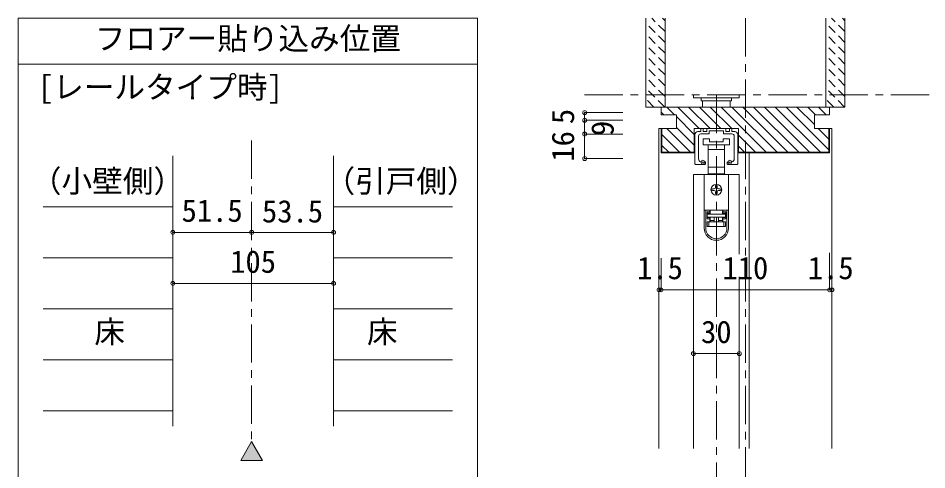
# Model space of a CAD drawing. Units: millimetres at full size, sheet at 1:5. Extents: x -957 to 993, y -689 to 708.
# Drawn here: x -86 to 508, y -227 to 68 of the extents above; entities that cross this region are included whole.
import ezdxf
from ezdxf.enums import TextEntityAlignment as Align

# ---------------------------------------------------------------- set-up
doc = ezdxf.new("R2010")
doc.units = ezdxf.units.MM
doc.header["$LTSCALE"] = 5
doc.header["$PDMODE"] = 32
doc.header["$PDSIZE"] = 2.5
doc.linetypes.add('CHAIN1', pattern=[8, 5, -1, 1, -1])
doc.linetypes.add('DASHED1', pattern=[1.8, 1.2, -0.6])
doc.layers.add('0-B_寸法', color=7, linetype='Continuous', lineweight=9)
doc.styles.add('ＭＳ ゴシック', font='')
doc.styles.get('ＭＳ ゴシック').set_extended_font_data('MS Gothic')

# ---------------------------------------------------------------- blocks, each defined once
blk = doc.blocks.new('01')
at = {"layer": '0-B_寸法'}
for p, q in [((-10.15, 6.02), (-10.15, 7.42)), ((-8.95, 7.72), (-9.85, 7.72)), ((-8.65, 6.02), (-8.65, 7.42)), ((-6.15, 7.42), (-6.15, 6.02)), ((-5.85, 7.72), (5.85, 7.72)), ((-4.35, 6.22), (-0.3, 6.22)), ((0, 6.52), (-0.3, 6.22)), ((0, 6.52), (0.3, 6.22)), ((4.35, 6.22), (0.3, 6.22)), ((6.15, 7.42), (6.15, 6.02)), ((8.65, 6.02), (8.65, 7.42)), ((8.95, 7.72), (9.85, 7.72)), ((10.15, 6.02), (10.15, 7.42)), ((-14, 3.72), (-14, -15.48)), ((-12, 5.72), (-10.45, 5.72)), ((-11.65, 2.72), (-11.65, -12.157)), ((-10.15, 4.22), (-4.95, 4.22)), ((-6.45, 5.72), (-8.35, 5.72)), ((-4.65, 4.52), (-4.65, 5.92)), ((4.65, 4.52), (4.65, 5.92)), ((10.15, 4.22), (4.95, 4.22)), ((6.45, 5.72), (8.35, 5.72)), ((12, 5.72), (10.45, 5.72)), ((11.65, 2.72), (11.65, -12.157)), ((14, 3.72), (14, -15.48)), ((-13.7, -15.78), (-7.45, -15.78)), ((-7.15, -15.48), (-7.15, -14.405)), ((7.15, -15.48), (7.15, -14.405)), ((13.7, -15.78), (7.45, -15.78))]:
    blk.add_line(p, q, dxfattribs=at)
for centre, radius, start, end in [((-10.45, 6.02), 0.3, 270, 0), ((-9.85, 7.42), 0.3, 90, 180), ((-8.95, 7.42), 0.3, 0, 90), ((-8.35, 6.02), 0.3, 180, 270), ((-6.45, 6.02), 0.3, 270, 0), ((-5.85, 7.42), 0.3, 90, 180), ((-4.35, 5.92), 0.3, 90, 180), ((4.35, 5.92), 0.3, 0, 90), ((5.85, 7.42), 0.3, 0, 90), ((6.45, 6.02), 0.3, 180, 270), ((8.35, 6.02), 0.3, 270, 0), ((8.95, 7.42), 0.3, 90, 180), ((9.85, 7.42), 0.3, 0, 90), ((10.45, 6.02), 0.3, 180, 270), ((-12, 3.72), 2, 90, 180), ((-10.15, 2.72), 1.5, 90, 180), ((-4.95, 4.52), 0.3, 270, 0), ((4.95, 4.52), 0.3, 180, 270), ((10.15, 2.72), 1.5, 0, 90), ((12, 3.72), 2, 0, 90), ((-13.7, -15.48), 0.3, 180, 270), ((-9.65, -12.157), 2, 180, 253.54075), ((-8.8, -9.28), 5, 253.54075, 284.75682), ((-7.45, -14.405), 0.3, 0, 104.75682), ((-7.45, -15.48), 0.3, 270, 0), ((7.45, -14.405), 0.3, 75.24318, 180), ((7.45, -15.48), 0.3, 180, 270), ((8.8, -9.28), 5, 255.24318, 286.45925), ((9.65, -12.157), 2, 286.45925, 0), ((13.7, -15.48), 0.3, 270, 0)]:
    blk.add_arc(centre, radius, start, end, dxfattribs=at)
for p in [(-8.8, -14.28), (8.8, -14.28)]:
    blk.add_point(p, dxfattribs=at)

msp = doc.modelspace()

# ---------------------------------------------------------------- linework, layer by layer
at = {"layer": '0-B_寸法'}
for p, q in [((-85.662, 68.058), (-85.662, -482.581)), ((214.338, 68.058), (-85.662, 68.058)), ((214.338, 68.058), (214.338, -482.581)), ((324.283, 68.058), (324.283, 10.058)), ((336.783, 68.058), (336.783, 10.058)), ((441.783, 68.058), (441.783, 10.058)), ((336.783, 18.058), (336.783, 45.058)), ((441.783, 45.058), (441.783, 18.058)), ((214.338, 38.058), (-85.662, 38.058)), ((355.283, 18.058), (355.283, 16.058)), ((385.283, 18.058), (385.283, 16.058)), ((385.283, 16.058), (355.283, 16.058)), ((360.283, 16.058), (360.283, 14.058)), ((380.283, 14.058), (360.283, 14.058)), ((361.283, 10.058), (361.283, 14.058)), ((379.283, 14.058), (379.283, 10.058)), ((380.283, 16.058), (380.283, 14.058)), ((336.783, 10.058), (324.283, 10.058)), ((334.283, 10.058), (332.783, 10.058)), ((334.283, 10.058), (444.283, 10.058)), ((334.283, 5.058), (334.283, 10.058)), ((335.943, 5.058), (334.283, 6.718)), ((343.014, 5.058), (338.014, 10.058)), ((359.085, -3.942), (345.085, 10.058)), ((366.156, -3.942), (352.156, 10.058)), ((373.228, -3.942), (359.228, 10.058)), ((380.299, -3.942), (366.299, 10.058)), ((402.87, -19.442), (373.37, 10.058)), ((409.941, -19.442), (380.441, 10.058)), ((417.012, -19.442), (387.512, 10.058)), ((424.083, -19.442), (394.583, 10.058)), ((431.154, -19.442), (401.654, 10.058)), ((438.225, -19.442), (408.725, 10.058)), ((443.783, -17.929), (415.796, 10.058)), ((434.283, -1.358), (422.867, 10.058)), ((434.938, 5.058), (429.938, 10.058)), ((442.009, 5.058), (437.009, 10.058)), ((444.283, 5.058), (444.283, 10.058)), ((334.283, 5.058), (344.283, 5.058)), ((344.283, 5.058), (344.283, -3.942)), ((355.883, -7.811), (344.283, 3.789)), ((444.283, 5.058), (434.283, 5.058)), ((434.283, 5.058), (434.283, -3.942)), ((334.283, -3.942), (334.283, -19.942)), ((334.783, -3.942), (334.783, -19.442)), ((353.372, -19.442), (337.872, -3.942)), ((355.883, -14.882), (344.283, -3.282)), ((355.883, -3.942), (384.683, -3.942)), ((355.883, -19.942), (355.883, -3.942)), ((443.783, -10.858), (436.867, -3.942)), ((443.783, -3.942), (443.783, -19.442)), ((444.283, -3.942), (444.283, -19.942)), ((346.301, -19.442), (334.783, -7.924)), ((361.783, -14.642), (361.783, -10.642)), ((361.783, -10.642), (365.783, -10.642)), ((365.783, -10.642), (365.783, -12.642)), ((374.783, -10.642), (378.783, -10.642)), ((374.783, -12.642), (374.783, -10.642)), ((378.783, -10.642), (378.783, -14.642)), ((384.683, -8.326), (395.799, -19.442)), ((339.23, -19.442), (334.783, -14.995)), ((370.283, -14.642), (361.783, -14.642)), ((365.033, -17.642), (365.033, -14.642)), ((370.283, -17.642), (365.033, -17.642)), ((365.033, -29.242), (365.033, -17.642)), ((365.783, -12.642), (374.783, -12.642)), ((378.783, -14.642), (370.283, -14.642)), ((375.533, -17.642), (370.283, -17.642)), ((375.533, -14.642), (375.533, -17.642)), ((375.533, -17.642), (375.533, -29.242)), ((388.728, -19.442), (384.683, -15.398)), ((15.312, -21.825), (15.312, -198.332)), ((120.312, -21.825), (120.312, -198.332)), ((355.883, -19.942), (334.283, -19.942)), ((355.883, -19.442), (334.783, -19.442)), ((443.783, -19.442), (384.683, -19.442)), ((391.783, -19.942), (391.783, -212.942)), ((365.033, -33.642), (365.033, -29.242)), ((365.033, -29.242), (370.283, -29.242)), ((370.283, -29.242), (375.533, -29.242)), ((375.533, -29.242), (375.533, -33.642)), ((355.283, -33.942), (355.283, -212.942)), ((355.283, -33.942), (385.283, -33.942)), ((362.383, -33.942), (362.383, -57.242)), ((362.383, -33.942), (378.183, -33.942)), ((366.283, -33.642), (365.033, -33.642)), ((366.283, -33.942), (366.283, -33.642)), ((375.533, -33.642), (374.283, -33.642)), ((378.183, -33.942), (378.183, -57.242)), ((385.283, -33.942), (385.283, -85.918)), ((369.783, -42.442), (369.783, -41.442)), ((370.783, -41.442), (370.783, -42.442)), ((367.783, -43.442), (368.783, -43.442)), ((368.783, -44.442), (367.783, -44.442)), ((369.783, -46.442), (369.783, -45.442)), ((370.783, -45.442), (370.783, -46.442)), ((371.783, -43.442), (372.783, -43.442)), ((372.783, -44.442), (371.783, -44.442)), ((-69.247, -55.127), (15.312, -55.127)), ((120.312, -55.127), (197.909, -55.127)), ((362.383, -57.242), (362.383, -57.342)), ((362.383, -57.242), (378.183, -57.242)), ((362.383, -69.042), (362.383, -57.342)), ((363.383, -57.342), (366.083, -57.342)), ((364.183, -63.042), (364.183, -58.342)), ((366.083, -58.342), (364.183, -58.342)), ((365.383, -57.242), (365.383, -57.342)), ((366.083, -58.342), (366.083, -57.342)), ((366.283, -57.242), (366.283, -59.442)), ((374.283, -59.442), (374.283, -57.242)), ((374.483, -57.342), (374.483, -58.342)), ((374.483, -57.342), (377.183, -57.342)), ((376.383, -58.342), (374.483, -58.342)), ((374.483, -58.342), (374.483, -59.342)), ((375.183, -57.342), (375.183, -57.242)), ((376.383, -58.342), (376.383, -63.042)), ((377.183, -69.042), (377.183, -57.342)), ((377.183, -57.342), (378.183, -57.342)), ((378.183, -57.242), (378.183, -57.342)), ((378.183, -57.342), (378.183, -69.042)), ((366.083, -62.042), (364.183, -62.042)), ((364.183, -63.042), (366.083, -63.042)), ((364.383, -59.442), (366.283, -59.442)), ((364.383, -59.942), (364.383, -59.442)), ((364.383, -64.942), (364.383, -67.942)), ((365.383, -64.942), (364.383, -64.942)), ((365.383, -67.942), (365.383, -64.942)), ((375.183, -64.942), (365.383, -64.942)), ((366.083, -63.042), (366.083, -62.042)), ((366.083, -64.942), (366.083, -63.042)), ((366.283, -61.942), (366.283, -63.942)), ((368.783, -61.942), (368.783, -64.942)), ((371.783, -61.942), (371.783, -64.942)), ((374.283, -63.942), (371.783, -63.942)), ((374.283, -59.442), (376.183, -59.442)), ((374.283, -63.942), (374.283, -61.942)), ((374.283, -64.942), (374.283, -63.942)), ((374.483, -59.342), (376.383, -59.342)), ((374.483, -63.042), (376.383, -63.042)), ((374.483, -63.042), (374.483, -64.942)), ((375.183, -64.942), (375.183, -67.942)), ((376.183, -64.942), (375.183, -64.942)), ((376.183, -59.442), (376.183, -59.942)), ((376.183, -67.942), (376.183, -64.942)), ((364.383, -67.942), (365.383, -67.942)), ((365.383, -67.942), (375.183, -67.942)), ((375.183, -67.942), (376.183, -67.942)), ((15.312, -88.428), (-69.247, -88.428)), ((120.312, -88.428), (197.909, -88.428)), ((334.283, -109.246), (334.283, -88.688)), ((444.283, -109.246), (444.283, -85.188)), ((444.283, -109.246), (444.283, -85.188)), ((385.283, -100.847), (385.283, -212.942)), ((15.312, -105.079), (120.312, -105.079)), ((444.283, -109.246), (334.283, -109.246)), ((15.312, -121.73), (-69.247, -121.73)), ((120.312, -121.73), (197.909, -121.73)), ((385.283, -150.942), (355.283, -150.942)), ((15.312, -155.031), (-69.247, -155.031)), ((120.312, -155.031), (197.909, -155.031)), ((15.312, -188.332), (-69.247, -188.332)), ((120.312, -188.332), (197.909, -188.332)), ((66.812, -208.332), (59.674, -220.694)), ((66.812, -208.332), (73.949, -220.694)), ((73.949, -220.694), (59.674, -220.694))]:
    msp.add_line(p, q, dxfattribs=at)
at = {"layer": '0-B_寸法', "linetype": 'DASHED1'}
for p, q in [((336.783, 59.337), (328.062, 68.058)), ((336.783, 66.408), (335.133, 68.058)), ((454.283, 59.337), (445.562, 68.058)), ((454.283, 66.408), (452.633, 68.058)), ((336.783, 52.266), (324.283, 64.766)), ((454.283, 52.266), (441.783, 64.766)), ((336.783, 45.195), (324.283, 57.695)), ((454.283, 45.195), (441.783, 57.695)), ((336.783, 38.124), (324.283, 50.624)), ((454.283, 38.124), (441.783, 50.624)), ((336.783, 31.053), (324.283, 43.553)), ((454.283, 31.053), (441.783, 43.553)), ((336.783, 23.982), (324.283, 36.482)), ((454.283, 23.982), (441.783, 36.482)), ((336.783, 16.911), (324.283, 29.411)), ((454.283, 16.911), (441.783, 29.411)), ((336.565, 10.058), (324.283, 22.34)), ((454.065, 10.058), (441.783, 22.34)), ((329.494, 10.058), (324.283, 15.269)), ((446.994, 10.058), (441.783, 15.269))]:
    msp.add_line(p, q, dxfattribs=at)
at = {"layer": '0-B_寸法', "linetype": 'CHAIN1'}
for p, q in [((389.283, 68.058), (389.283, -449.942)), ((284.283, 18.058), (673.283, 18.058)), ((370.283, 18.058), (370.283, -439.942)), ((66.812, -11.825), (66.812, -208.332))]:
    msp.add_line(p, q, dxfattribs=at)
at = {"layer": '0-B_寸法', "color": 4}
for p, q in [((284.283, 6.407), (284.283, 1.407)), ((284.283, 6.407), (309.283, 6.407)), ((284.283, 1.407), (309.283, 1.407)), ((284.283, 1.407), (284.283, -7.593)), ((284.283, -7.593), (309.283, -7.593)), ((284.283, -7.593), (284.283, -23.593)), ((284.283, -23.593), (309.283, -23.593)), ((332.783, -109.246), (332.783, -88.688)), ((334.283, -109.246), (334.283, -88.688)), ((444.283, -109.246), (444.283, -88.688)), ((445.783, -109.246), (445.783, -88.688)), ((332.783, -109.246), (334.283, -109.246)), ((444.283, -109.246), (445.783, -109.246))]:
    msp.add_line(p, q, dxfattribs=at)
at = {"layer": '0-B_寸法'}
for points in [[(454.283, 68.058), (454.283, 10.058), (441.783, 10.058)], [(344.283, -3.942), (332.783, -3.942), (332.783, -212.942)], [(444.283, -19.942), (384.683, -19.942), (384.683, -3.942)], [(434.283, -3.942), (445.783, -3.942), (445.783, -212.942)], [(366.283, -33.642), (374.283, -33.642), (374.283, -33.942)], [(362.383, -57.342), (363.383, -57.342), (363.383, -69.042)], [(364.183, -59.342), (366.083, -59.342), (366.083, -58.342)], [(368.783, -63.942), (366.283, -63.942), (366.283, -64.942)], [(376.383, -62.042), (374.483, -62.042), (374.483, -63.042)], [(15.312, -71.778), (66.812, -71.778), (120.312, -71.778)]]:
    msp.add_lwpolyline(points, dxfattribs=at)
msp.add_lwpolyline([(364.383, -61.942), (376.183, -61.942), (376.183, -59.942), (364.383, -59.942)], close=True, dxfattribs=at)
msp.add_circle((370.283, -43.942), 3.5, dxfattribs=at)
for centre, radius, start, end in [((370.283, -41.442), 0.5, 90, 180), ((370.283, -41.442), 0.5, 0, 90), ((367.783, -43.942), 0.5, 90, 180), ((367.783, -43.942), 0.5, 180, 270), ((368.783, -42.442), 1, 270, 0), ((368.783, -45.442), 1, 0, 90), ((370.283, -46.442), 0.5, 180, 270), ((370.283, -46.442), 0.5, 270, 0), ((371.783, -42.442), 1, 180, 270), ((371.783, -45.442), 1, 90, 180), ((372.783, -43.942), 0.5, 0, 90), ((372.783, -43.942), 0.5, 270, 0), ((370.283, -69.042), 7.9, 180, 0), ((370.283, -69.042), 6.9, 180, 0)]:
    msp.add_arc(centre, radius, start, end, dxfattribs=at)
for p in [(284.283, 6.407), (284.283, 1.407), (284.283, -7.593), (284.283, -23.593), (15.312, -71.778), (66.812, -71.778), (120.312, -71.778), (15.312, -105.079), (120.312, -105.079), (332.783, -109.246), (334.283, -109.246), (444.283, -109.246), (445.783, -109.246), (355.283, -150.942), (385.283, -150.942)]:
    msp.add_point(p, dxfattribs=at)
at = {"layer": '0-B_寸法', "color": 16}
msp.add_solid([(73.949, -220.694), (66.812, -208.332), (59.674, -220.694)], dxfattribs=at)

# ---------------------------------------------------------------- block references
at = {"layer": '0-B_寸法'}
msp.add_blockref('01', (370.283, -11.662), dxfattribs=at)

# ---------------------------------------------------------------- texts
at = {"layer": '0-B_寸法', "style": 'ＭＳ ゴシック'}
for s, p in [('フロアー貼り込み位置', (-35.662, 43.058)), ('[レールタイプ時]', (-72.779, 11.368)), ('（小壁側）', (-77.327, -50.023)), ('（引戸側）', (114.395, -50.023)), ('51.5', (21.062, -69.278)), ('53.5', (73.562, -69.72)), ('105', (52.812, -102.579)), ('1.5', (318.533, -106.746)), ('110', (374.283, -106.746)), ('1.5', (430.033, -106.746)), ('床', (-35.938, -148.38)), ('床', (142.114, -148.38)), ('30', (360.283, -148.442))]:
    msp.add_text(s, height=14.66, dxfattribs=at).set_placement(p, align=Align.BOTTOM_LEFT)
for s, p in [('5', (281.783, -1.093)), ('9', (307.625, -8.854)), ('16', (281.783, -25.593))]:
    msp.add_text(s, height=14.66, rotation=90, dxfattribs=at).set_placement(p, align=Align.BOTTOM_LEFT)

doc.saveas('drawing.dxf')
